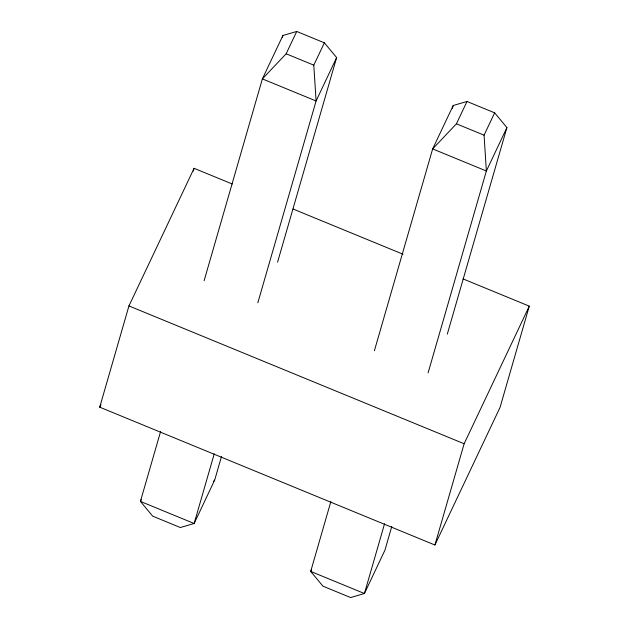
<?xml version="1.0" encoding="UTF-8"?>
<svg xmlns="http://www.w3.org/2000/svg" width="629" height="629" viewBox="0 0 629 629"><rect width="100%" height="100%" fill="white"/><g stroke="black" fill="none" stroke-linecap="round" stroke-linejoin="round"><path stroke-width="0.94" d="M462.968 278.875L529.28 306.142L500.055 407.388L434.914 545.005L99.72 407.175L128.945 305.93L194.086 168.313L232.235 183.998M193.268 171.119L194.086 168.313M160.568 431.62L140.424 501.407L152.69 516.165L180.334 527.527L194.133 523.493L214.686 480.084L221.487 456.505M204.118 280.723L262.372 78.892L282.924 35.483L296.723 31.45L324.367 42.819L336.633 57.569L277.562 262.23M282.374 37.37L282.924 35.483M214.277 453.706L194.133 523.493L140.424 501.407L141.258 499.638M257.835 302.808L316.088 100.986L336.633 57.569M330.846 501.635L310.702 571.431L322.976 586.181L350.612 597.55L364.419 593.517L384.964 550.108L391.765 526.528M374.397 350.738L432.658 148.916L453.202 105.507L467.001 101.473L494.646 112.835L506.919 127.593L447.298 334.133M452.385 108.33L453.202 105.507M384.563 523.729L364.419 593.517L310.702 571.431L311.544 569.654M428.113 372.832L486.366 171.002L506.919 127.593M434.914 545.005L464.139 443.76L529.28 306.142M99.72 407.175L100.978 404.51M324.367 42.819L313.792 65.157L316.088 100.986L262.372 78.892L286.148 53.787L296.723 31.45M494.646 112.835L484.071 135.172L486.366 171.002L432.658 148.916L456.426 123.811L467.001 101.473M213.365 481.484L214.686 480.084M286.148 53.787L313.792 65.157M456.426 123.811L484.071 135.172M293.098 209.025L403.016 254.226M128.945 305.93L464.139 443.76"/></g></svg>
